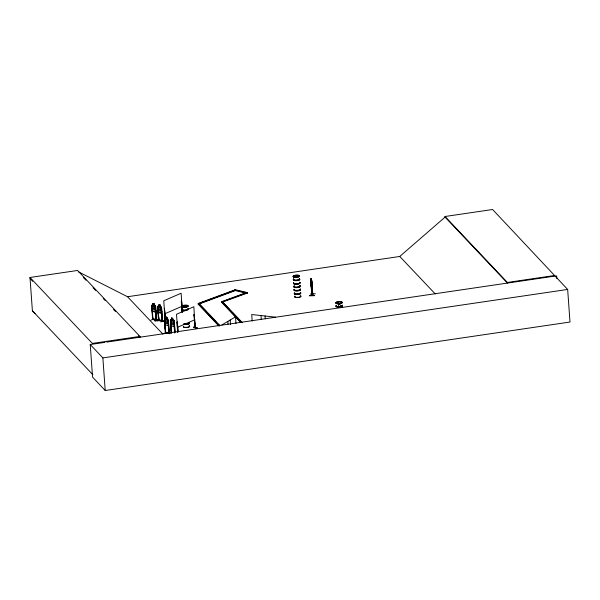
<?xml version="1.0" encoding="UTF-8"?>
<svg xmlns="http://www.w3.org/2000/svg" width="600" height="600" viewBox="0 0 600 600"><rect width="100%" height="100%" fill="white"/><g stroke="black" fill="none" stroke-linecap="round" stroke-linejoin="round"><path stroke-width="0.9" d="M314.43 295.365L309.382 295.627M314.4 295.695L309.345 295.77M311.085 285.945C311.663 290.91 310.56 278.58 310.837 281.64L311.835 295.657L312.705 294.06M312.105 295.035L312.757 293.895M310.957 278.94L312.007 295.65L311.332 280.627L311.288 284.108M164.587 321.728L162.975 321.472L164.738 321.42M155.565 311.933L155.843 310.455M152.017 309.735L152.542 311.43L155.595 311.993L155.88 310.44M161.46 313.02L161.738 311.535M157.875 310.837L158.438 312.51L161.49 313.08L161.82 311.535M174.57 325.028L174.248 326.565L171.188 326.002L170.663 324.308M150.953 320.145L154.208 318.728M156.855 321.233L160.102 319.612M166.965 332.212L163.748 333.683M184.328 305.88C185.722 305.483 182.962 305.535 184.718 305.76M185.528 307.065L185.708 307.215M185.595 307.028L186.045 307.087M296.032 275.625L295.373 275.775L296.032 275.835M295.913 275.498L295.77 275.587M297.99 287.332L297.54 287.483M337.913 302.19L338.663 302.145M338.46 301.942L338.077 302.002M339.608 303.39L339.96 303.51M339.847 303.577L339.465 303.577L339.855 303.42M310.92 278.978L311.243 278.415L311.377 285.397L311.145 284.37M310.98 279.157L311.235 278.49M311.085 280.582L310.897 280.928L311.55 279.668L311.678 280.11M311.933 281.032L312.615 294.225M311.295 287.362L312.007 286.087L311.94 284.377L312.022 286.132M310.26 294.09L315.308 293.767M311.91 295.14L312.585 293.895M194.858 327.322L195.315 327.233M154.267 305.34L155.61 306.15L156.645 320.19L152.602 319.522L151.71 305.423C153.675 305.505 151.815 302.805 154.155 303.735L155.13 309.038L154.575 310.2L153.36 309.975L152.618 308.572L152.85 303.495M151.71 305.423L152.145 305.002M169.358 333.675L168.368 319.635L167.873 319.005L164.88 318.428L164.422 318.93L165.368 333.03L167.303 333.36M164.903 318.487L164.505 318.945L165.532 332.955M170.363 320.04L170.797 319.575M163.132 321.135L164.715 321.45M435.24 293.918L399.75 256.462L445.072 217.118L445.028 216.502L492.607 209.498L567.66 289.44L570 322.035L105.21 390.502L92.565 377.13L90.225 344.528L104.933 342.36M312.053 295.62L312.885 294.082M184.155 305.73L184.808 305.812M297.007 277.237L297.03 276.923M171.547 318.127L171.66 319.733L171.053 320.145L171.262 323.145L172.005 324.548L173.22 324.772L173.782 323.603L173.565 320.61L172.875 319.957L172.8 318.308L171.502 318.067L172.762 318.353M221.88 324.952L235.507 316.853L235.972 323.377M297.202 277.08L296.752 277.095L297.135 277.11M164.887 318.57L164.475 308.565L165.322 318.465M164.61 308.595L164.183 308.7M182.017 312.038L181.538 301.14L182.31 311.91M162.983 321.48L164.73 321.638M177.645 332.055L176.933 322.185L177.368 322.08L178.072 331.95M194.002 314.752L194.43 314.647L194.002 314.752L195.067 327.832L193.86 306.728L176.505 314.28L177.78 332.077M193.335 327.3L197.325 328.02L193.515 327.21M197.325 328.02L193.38 327.248M154.118 303.75L154.192 305.4M152.032 306.548L152.933 319.597L151.672 306.48L152.145 306.495M155.123 305.52L152.108 305.017M155.61 306.15L155.108 305.565M160.012 304.837L161.032 310.118L160.47 311.28L159.255 311.062L158.512 309.653L158.295 306.66L158.91 306.248L158.752 304.582L160.05 304.822M155.197 307.125L155.67 307.147L155.197 307.125L156.142 320.19L156.608 320.175M158.828 306.202L157.567 306.525L159.023 320.618L157.68 307.515L158.512 320.625L162.547 321.27L161.505 307.237L160.163 306.428M157.567 307.567L158.04 307.582M161.505 307.237L162.428 321.33L162.292 320.843L158.993 320.288M161.093 308.212L161.565 308.228L161.093 308.212L162.053 321.27M155.595 311.993L152.565 311.377M158.438 312.51L161.528 313.058M152.692 318.983C152.858 320.332 152.752 318.593 152.97 319.118M164.685 313.837L182.047 306.278M156.18 319.77L152.985 319.252M153.097 319.207L156.6 319.695L156.255 320.108M158.438 319.538L154.965 320.925L158.438 319.553M158.227 319.267L154.965 320.663M155.017 320.903L158.197 319.237M158.828 320.197L158.422 320.13L158.985 320.145M165.72 318.585L165.57 316.995L166.905 317.22L167.887 322.522L167.325 323.685L166.11 323.46L165.368 322.058L165.608 316.98L166.905 317.22L167.025 318.825M161.947 320.782L162.465 320.79M162.075 320.858L158.88 320.34M164.782 320.032L165.69 333.082L164.422 319.965L164.895 319.98M164.145 320.558L160.89 321.975M167.947 320.618L168.42 320.632L167.947 320.618L168.885 333.653M164.73 323.235L165.292 324.915L168.382 325.462L168.637 323.955M171.188 333.157L170.43 321L171.593 332.243M170.317 321.053L170.79 321.067M174.938 332.01L174.262 320.722L173.767 320.093L170.775 319.515L170.317 320.01L171.3 333.112M173.85 321.697L174.315 321.72L173.85 321.697L174.645 332.88M165.382 333.022C164.722 332.115 166.575 332.535 165.69 333.075M165.727 332.603L165.51 332.475M177.442 327.322L194.798 319.763M168.817 333.308L169.042 333.12M169.32 333.435L170.977 332.752M206.212 311.43L198.42 303.39L235.32 289.725L247.447 292.605L247.47 293.01L221.678 302.347L221.647 301.942L247.447 292.605M198.45 303.803L235.35 290.138L235.32 289.725M198.42 303.39L199.125 303.562L235.32 290.153L235.35 290.565L199.155 303.968L198.195 304.11L198.165 303.705L199.125 303.562L219.645 325.267M229.657 309.63L221.903 301.635L246.03 292.695M195.202 327.668L194.288 314.625M184.583 305.572L184.29 305.498M296.16 275.678L295.185 275.782L295.815 275.888M338.243 302.138L338.558 302.115M312.81 294.233L311.632 280.072L312.608 294.24M35.032 313.635L32.385 310.755L30 277.47L77.58 270.465L139.942 336.42L140.01 337.373L138.585 335.858M139.942 336.42L92.37 343.425L30 277.47M445.028 216.502L507.397 282.457L554.97 275.452M106.77 342.09L555.015 276.067M90.225 344.528L102.87 357.9L567.66 289.44M158.542 320.07L158.903 320.678L157.928 307.627M162.097 321.195L162.502 321.263M295.763 275.483L295.335 275.64M195.075 327.817L194.138 314.775M337.928 302.175L338.317 302.303M184.523 305.475L184.935 305.655M162.15 321.195L161.205 308.168M165.547 332.947L167.415 333.315M275.46 317.13L251.722 314.535L252.195 321.053M156.413 320.243L155.558 307.192M181.245 301.267L182.16 312.06M177.368 322.08L177.938 331.928M158.01 306.105L161.04 306.638M165.735 332.737L168.93 333.255M247.47 293.01L234.615 289.987L234.645 290.392L246.772 293.272L246.743 292.86M221.903 301.635L222.608 301.8L242.4 322.725M161.962 320.79L162 321.27M78.472 271.837L127.538 296.737L399.817 256.455M445.072 217.118L507.442 283.072L507.397 282.457M342.653 307.522L338.483 303.112L338.82 307.77M232.215 312.33L239.873 320.43M221.647 301.942L240.795 322.192M221.678 302.347L240.825 322.597M208.778 314.145L215.827 321.6M218.392 324.315L219.675 325.673M198.165 303.705L219.33 326.085M198.195 304.11L218.715 325.815M127.395 296.58L162.817 334.05M83.415 277.522L85.98 280.237M93.037 287.692L95.602 290.407M103.305 298.553L105.225 300.585M113.565 309.405L115.493 311.438M32.385 310.755L92.828 374.67M30.068 278.423L32.715 281.303M173.752 320.138L174.18 320.752M157.958 310.822L158.498 312.45M152.602 311.362L151.755 305.452M311.625 280.11L311.243 278.415M556.643 275.76L556.838 278.535M265.065 315.99L265.267 318.788M260.985 315.548L261.255 319.275M230.19 320.017L230.52 324.675M227.85 321.405L228.045 324.202M222.608 301.8L222.638 302.205M199.125 303.562L199.155 303.968M194.865 327.33L194.903 327.81M182.13 307.447L181.11 293.243L163.755 300.795L165.03 318.593M182.257 309.24L182.453 311.933M174.262 320.722L175.05 331.965M173.962 321.653L174.765 332.827M171.502 318.067L171.63 319.748M170.678 321.12L171.48 332.295M168.308 320.678L169.245 333.72M168.06 320.565L168.998 333.608M164.475 308.565L165.248 319.335M155.31 307.08L156.157 320.183M152.76 318.99L152.775 319.47M102.87 357.9L105.21 390.502M186.93 310.237A3.255 0.983 -4.1 0 1 183.015 310.343A3.255 0.983 -4.1 0 1 182.49 309.188M188.108 308.82A3.255 0.983 -4.1 0 1 188.55 309.278M185.325 310.673A3.21 0.968 -4.1 0 1 182.542 309.397M188.085 309.038A3.21 0.968 -4.1 0 1 188.407 309.248M188.093 308.632A3.255 0.983 -4.1 0 1 188.43 309.36M188.108 309.615A3.255 0.983 -4.1 0 1 187.59 309.855M186.922 310.058A3.255 0.983 -4.1 0 1 183.322 310.222A3.255 0.983 -4.1 0 1 182.153 309.263M188.04 308.43A3.202 0.968 -4.1 0 1 185.7 310.035A3.202 0.968 -4.1 0 1 182.19 309.053M189.398 323.1A3.202 0.968 -4.1 0 1 187.538 324.375A3.202 0.968 -4.1 0 1 183.547 324.225M189.428 322.89A3.255 0.983 -4.1 0 1 187.928 324.097A3.255 0.983 -4.1 0 1 184.005 324.195M189.292 325.897A3.202 0.968 -4.1 0 1 186.953 327.502A3.202 0.968 -4.1 0 1 183.442 326.52M189.262 325.702A3.188 0.968 -4.1 0 1 186.938 327.3A3.188 0.968 -4.1 0 1 183.435 326.317M189.36 322.5A3.21 0.968 -4.1 0 1 187.875 323.692A3.21 0.968 -4.1 0 1 184.012 323.79M189.413 322.702A3.255 0.983 -4.1 0 1 187.913 323.91A3.255 0.983 -4.1 0 1 183.99 324.007M299.565 282.66A3.202 0.968 -4.1 0 1 297.225 284.257A3.202 0.968 -4.1 0 1 293.715 283.275M299.595 282.442A3.255 0.983 -4.1 0 1 297.218 284.062A3.255 0.983 -4.1 0 1 293.655 283.065M299.775 285.675A3.195 0.968 -4.1 0 1 297.03 287.31A3.195 0.968 -4.1 0 1 294.255 286.035M299.76 285.465A3.195 0.968 -4.1 0 1 297.015 287.1A3.195 0.968 -4.1 0 1 294.24 285.825M299.34 278.843A3.255 0.983 -4.1 0 1 296.543 280.507A3.255 0.983 -4.1 0 1 293.715 279.21M299.85 282.27A3.21 0.968 -4.1 0 1 296.767 283.695A3.21 0.968 -4.1 0 1 293.67 282.675M299.317 279.06A3.21 0.968 -4.1 0 1 296.55 280.702A3.21 0.968 -4.1 0 1 293.767 279.428M299.58 282.255A3.255 0.983 -4.1 0 1 297.21 283.882A3.255 0.983 -4.1 0 1 293.64 282.885M299.325 278.655A3.255 0.983 -4.1 0 1 296.528 280.32A3.255 0.983 -4.1 0 1 293.7 279.022M299.265 278.46A3.202 0.968 -4.1 0 1 296.513 280.095A3.202 0.968 -4.1 0 1 293.73 278.82M300.3 292.913A3.202 0.968 -4.1 0 1 297.548 294.555A3.202 0.968 -4.1 0 1 294.765 293.28M300.33 292.695A3.255 0.983 -4.1 0 1 297.532 294.36A3.255 0.983 -4.1 0 1 294.712 293.062M300.51 295.928A3.195 0.968 -4.1 0 1 297.765 297.562A3.195 0.968 -4.1 0 1 294.99 296.295M300.495 295.718A3.195 0.968 -4.1 0 1 297.75 297.353A3.195 0.968 -4.1 0 1 294.975 296.085M299.798 286.013A3.195 0.968 -4.1 0 1 297.053 287.647A3.195 0.968 -4.1 0 1 294.278 286.373M300.397 289.312A3.255 0.983 -4.1 0 1 296.85 290.782A3.255 0.983 -4.1 0 1 294.45 289.47M300.263 292.312A3.21 0.968 -4.1 0 1 297.923 293.918A3.21 0.968 -4.1 0 1 294.405 292.928M300.368 289.53A3.21 0.968 -4.1 0 1 297.293 290.955A3.21 0.968 -4.1 0 1 294.188 289.935M300.315 292.507A3.255 0.983 -4.1 0 1 297.945 294.135A3.255 0.983 -4.1 0 1 294.375 293.138M300.382 289.125A3.255 0.983 -4.1 0 1 296.835 290.595A3.255 0.983 -4.1 0 1 294.435 289.282M300.322 288.923A3.202 0.968 -4.1 0 1 297.248 290.347A3.202 0.968 -4.1 0 1 294.15 289.335M299.805 285.817A3.218 0.975 -4.1 0 1 297.038 287.46A3.218 0.975 -4.1 0 1 294.248 286.178M342.375 305.505A3.255 0.983 -4.1 0 1 340.875 306.712M339.255 306.952A3.255 0.983 -4.1 0 1 336.428 305.655M342.345 305.722A3.21 0.968 -4.1 0 1 340.868 306.915M339.27 307.147A3.21 0.968 -4.1 0 1 336.165 306.127M342.36 305.317A3.255 0.983 -4.1 0 1 340.86 306.525M339.24 306.765A3.255 0.983 -4.1 0 1 336.413 305.475M342.3 305.115A3.202 0.968 -4.1 0 1 340.822 306.308M339.225 306.54A3.202 0.968 -4.1 0 1 336.442 305.272M153.915 304.005L153.135 303.862L153.172 304.395L153.953 304.545L153.915 304.005M159.81 305.093L159.03 304.95L159.067 305.483L159.855 305.625L159.81 305.093M154.267 305.918L153.053 305.692L153.27 308.692L154.485 308.918L154.267 305.918M160.163 307.005L158.947 306.78L159.165 309.772L160.38 309.998L160.163 307.005M166.672 317.49L165.885 317.347L165.93 317.888L166.71 318.03L166.672 317.49M172.567 318.577L171.788 318.435L171.825 318.968L172.605 319.11L172.567 318.577M167.017 319.403L165.803 319.185L166.02 322.178L167.235 322.403L167.017 319.403M172.92 320.49L171.705 320.265L171.915 323.265L173.13 323.483L172.92 320.49M183.465 307.02A3.202 0.968 -4.1 0 0 188.25 305.865A3.202 0.968 -4.1 0 0 183.458 305.347A3.202 0.968 -4.1 0 0 183.465 307.02M183.495 307.327A3.188 0.968 -4.1 0 0 188.265 306.18A3.188 0.968 -4.1 0 0 183.48 305.655A3.188 0.968 -4.1 0 0 183.495 307.327M294.697 277.05A3.195 0.968 -4.1 0 0 299.475 275.903A3.195 0.968 -4.1 0 0 294.683 275.377A3.195 0.968 -4.1 0 0 294.697 277.05M294.72 277.365A3.195 0.968 -4.1 0 0 299.498 276.21A3.195 0.968 -4.1 0 0 294.705 275.685A3.195 0.968 -4.1 0 0 294.72 277.365M294.697 277.178A3.218 0.975 -4.1 0 0 299.505 276.015A3.218 0.975 -4.1 0 0 294.683 275.49A3.218 0.975 -4.1 0 0 294.697 277.178M337.41 303.502A3.195 0.968 -4.1 0 0 342.188 302.347A3.195 0.968 -4.1 0 0 337.395 301.822A3.195 0.968 -4.1 0 0 337.41 303.502M337.433 303.81A3.195 0.968 -4.1 0 0 342.21 302.655A3.195 0.968 -4.1 0 0 337.418 302.138A3.195 0.968 -4.1 0 0 337.433 303.81M337.41 303.623A3.218 0.975 -4.1 0 0 342.218 302.46A3.218 0.975 -4.1 0 0 337.395 301.935A3.218 0.975 -4.1 0 0 337.41 303.623"/></g></svg>
